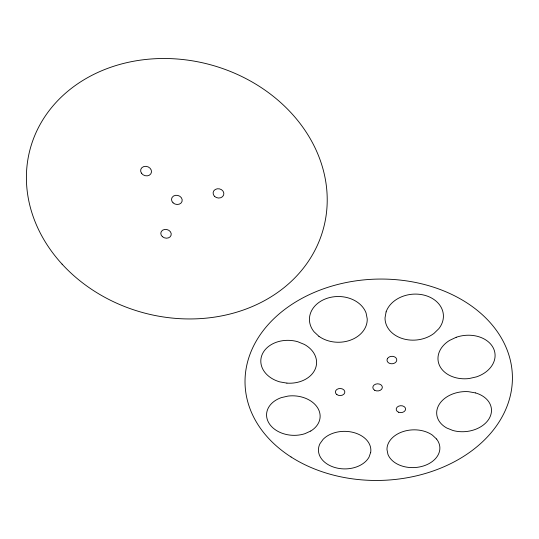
<?xml version="1.0" encoding="UTF-8"?>
<svg xmlns="http://www.w3.org/2000/svg" width="539" height="539" viewBox="0 0 539 539"><rect width="100%" height="100%" fill="white"/><g stroke="black" fill="none" stroke-linecap="round" stroke-linejoin="round"><path stroke-width="0.81" d="M386.099 311.865L385.028 317.855A29.241 22.982 -5 0 0 402.363 338.553A29.241 22.982 -5 0 0 434.023 333.378L438.867 328.642A29.241 22.982 -5 0 0 426.113 295.709A29.241 22.982 -5 0 0 386.099 311.865M387.379 358.745L387.063 359.695A4.871 3.726 -2.9 0 0 390.074 363.529A4.871 3.726 -2.9 0 0 395.774 362.215L396.408 361.352A4.871 3.726 -2.9 0 0 393.726 356.548A4.871 3.726 -2.9 0 0 387.379 358.745M370.697 452.329L369.06 457.072A26.209 18.784 0.5 0 1 335.467 467.677A26.209 18.784 0.5 0 1 319.971 443.685L323.124 439.312A26.209 18.784 0.5 0 1 353.86 432.581A26.209 18.784 0.5 0 1 370.697 452.329M456.196 337.286L449.58 340.405A28.661 21.675 -7.1 0 0 439.851 366.19A28.661 21.675 -7.1 0 0 469.267 378.513L476.429 376.882A28.661 21.675 -7.1 0 0 493.246 347.898A28.661 21.675 -7.1 0 0 456.196 337.286M310.76 431.018L304.98 433.659A26.809 19.748 3 0 1 269.305 423.708A26.809 19.748 3 0 1 281.351 397.614L288.062 396.077A26.809 19.748 3 0 1 317.431 407.511A26.809 19.748 3 0 1 310.76 431.018M286.903 383.121L279.869 381.895A27.913 21.419 3.4 0 1 262.271 354.264A27.913 21.419 3.4 0 1 297.744 341.719L304.353 344.421A27.913 21.419 3.4 0 1 315.079 369.37A27.913 21.419 3.4 0 1 286.903 383.121M475.499 392.911L468.553 391.685A27.476 19.99 -5.7 0 0 439.076 404.634A27.476 19.99 -5.7 0 0 446.858 428.054L452.875 430.472A27.476 19.99 -5.7 0 0 489.048 418.763A27.476 19.99 -5.7 0 0 475.499 392.911M318.906 336.309L314.075 331.808A28.904 22.874 0.1 0 1 326.284 298.586A28.904 22.874 0.1 0 1 366.075 312.977L367.234 318.899A28.904 22.874 0.1 0 1 350.323 340.203A28.904 22.874 0.1 0 1 318.906 336.309M436.543 439.009L432.379 435.108A26.465 18.878 -2.7 0 0 403.34 431.496A26.465 18.878 -2.7 0 0 386.975 449.546L387.945 454.384A26.465 18.878 -2.7 0 0 423.465 465.965A26.465 18.878 -2.7 0 0 436.543 439.009M291.06 456.978A133.726 100.665 -1.8 0 0 509.961 397.182A133.726 100.665 -1.8 0 0 335.083 285.178A133.726 100.665 -1.8 0 0 291.06 456.978M374.74 390.29A4.763 3.578 -1.7 0 0 382.313 387.75A4.763 3.578 -1.7 0 0 375.703 384.125A4.763 3.578 -1.7 0 0 374.74 390.29M398.543 412.207A4.696 3.463 -2.6 0 0 405.591 409.061A4.696 3.463 -2.6 0 0 398.543 406.211A4.696 3.463 -2.6 0 0 398.543 412.207M336.888 394.609A4.723 3.544 0.4 0 0 344.717 392.843A4.723 3.544 0.4 0 0 338.735 388.639A4.723 3.544 0.4 0 0 336.888 394.609M62.066 264.117A151.924 128.45 15.3 0 0 318.387 243.015A151.924 128.45 15.3 0 0 149.95 59.074A151.924 128.45 15.3 0 0 62.066 264.117M173.066 202.832A5.403 4.555 15.1 0 0 182.027 201.465A5.403 4.555 15.1 0 0 175.498 195.327A5.403 4.555 15.1 0 0 173.066 202.832M141.386 173.12A5.531 4.689 19.1 0 0 150.819 173.848A5.531 4.689 19.1 0 0 145.981 166.329A5.531 4.689 19.1 0 0 141.386 173.12M214.569 196.378A5.417 4.629 11.6 0 0 223.645 194.99A5.417 4.629 11.6 0 0 217.23 188.791A5.417 4.629 11.6 0 0 214.569 196.378M162.34 236.614A5.282 4.346 14.4 0 0 171.079 235.314A5.282 4.346 14.4 0 0 164.658 229.446A5.282 4.346 14.4 0 0 162.34 236.614"/></g></svg>
